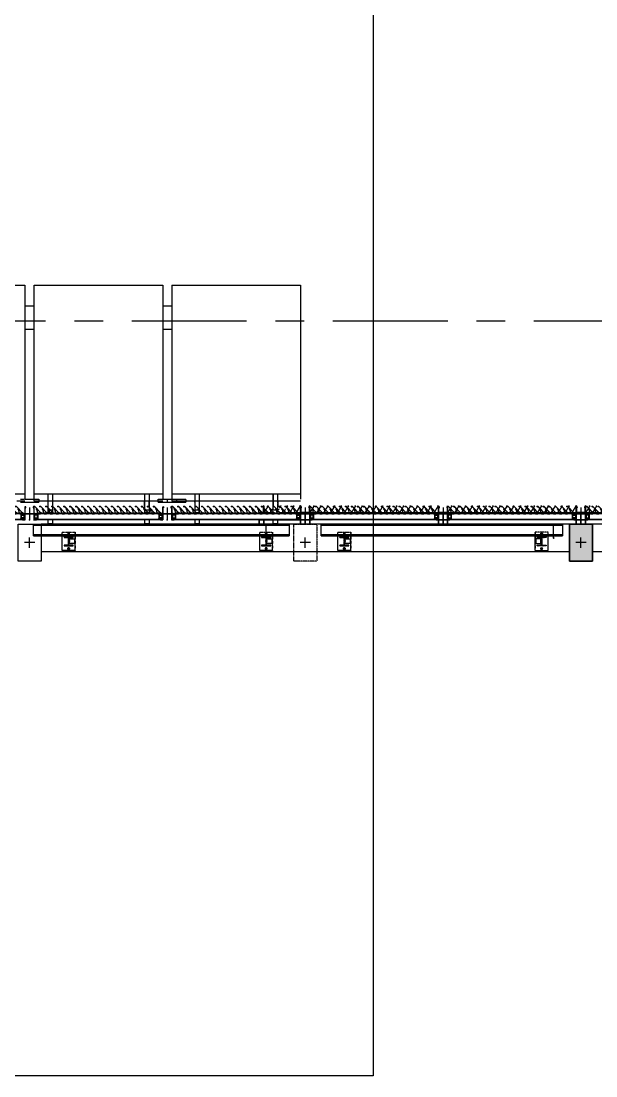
# Model space of a CAD drawing. Header units: millimetres. Extents: x 2519235 to 7246330, y 25937 to 201821.
# Drawn here: x 2649712 to 2655966, y 131780 to 143262 of the extents above; entities that cross this region are included whole.
import ezdxf
from ezdxf.enums import TextEntityAlignment as Align

# ---------------------------------------------------------------- set-up
doc = ezdxf.new("R2010")
doc.units = ezdxf.units.MM
doc.set_wipeout_variables(frame=1)
for name, pattern in [('CENTER', [50.8, 31.75, -6.35, 6.35, -6.35]), ('DXK_LINE_DOT2', [3.9198, 1.9599, -1.9599]), ('HIDDEN2', [4.7625, 3.175, -1.5875]), ('TA_GL_005.00000', [13.75, 5, -1.25, 1.25, -1.25, 5]), ('Xref-PLAN-106.940$0$HIDDEN2', [4.7625, 3.175, -1.5875])]:
    doc.linetypes.add(name, pattern=pattern)
for name, color, linetype in [('000 - 0_HIDE_OBJ_FRAMING_DEF_SUB_1', 7, 'Continuous'), ('000 - 0_SYM_DWG_GRID-BUBBLE_MAIN_COLOR_1', 7, 'Continuous'), ('000 - 0_SYM_DWG_GRIDLINE_MAIN_COLOR_251', 7, 'Continuous'), ('000 - CONCRETE_COL_CUT_COLOR_1', 7, 'Continuous'), ('000 - CONCRETE_COL_CUT_COLOR_5', 7, 'Continuous'), ('000 - CONCRETE_COL_HATCH_', 7, 'Continuous'), ('000 - CONCRETE_COL_WIPEOUT_', 7, 'Continuous'), ('000 - EXISTING_CANOPY_MAIN_COLOR_1', 7, 'Continuous'), ('010 - ASPG_ACCESSORIES_MAIN_COLOR_1', 7, 'Continuous'), ('010 - ASPG_EXTR_DEF_SUB', 7, 'Continuous'), ('010 - ASPG_EXTR_MAIN_COLOR_2', 7, 'Continuous'), ('010 - ASPG_FASTERN_DEF_SUB', 7, 'Continuous'), ('010 - ASPG_FRAMING_CUT_COLOR_4', 7, 'Continuous'), ('010 - ASPG_FRAMING_DEF_SUB', 7, 'Continuous'), ('010 - ASPG_FRAMING_HATCH_', 7, 'Continuous'), ('010 - ASPG_FRAMING_MAIN_COLOR_2', 7, 'Continuous'), ('010 - ASPG_FRAMING_SUB_COLOR_2', 7, 'Continuous'), ('010 - ASPG_FRAMING_WIPEOUT_', 7, 'Continuous'), ('_BOLT-M10', 7, 'Continuous'), ('_C-SC', 7, 'Continuous'), ('_Hatch', 7, 'Continuous'), ('_LOUVER-SB', 7, 'Continuous'), ('A-GENM', 7, 'Continuous'), ('A-GLAZ-CURT', 7, 'Continuous'), ('BOLT & SCREW', 7, 'Continuous'), ('Center Line', 7, 'CENTER'), ('Xref-PLAN-106.940$0$_C400-250', 7, 'Continuous'), ('Xref-PLAN-106.940$0$_Col-BOTTOM', 7, 'Xref-PLAN-106.940$0$HIDDEN2'), ('Xref-PLAN-106.940$0$_PP-Dim', 7, 'Continuous')]:
    doc.layers.add(name, color=color, linetype=linetype)
doc.layers.add('12-GRID', color=7, linetype='CENTER', lineweight=13)
doc.layers.add('SCREW', color=7, linetype='Continuous', lineweight=5)
doc.styles.add('Arial', font='arial.ttf', dxfattribs={"height": 300})
doc.styles.add('TA', font='', dxfattribs={"height": 4.5})
doc.styles.get('TA').set_extended_font_data('Cordia New')
pattern_1 = [(270, (1257419.24324, -520041.6224), (0.65495992507, -1.1344238721), [0.7562825814, -1.5125651628]), (30, (1257419.24324, -520041.6224), (0.65495992936, 1.1344238696), [0.7562825814, -1.5125651628]), (330, (1257419.24324, -520041.6224), (1.30991985442, -2.48e-09), [-1.5125651628, 0.7562825814])]
pattern_2 = [(315, (1257419.4929, -520021.6224), (1.3369313545, 1.3369313545), []), (45, (1257419.4929, -520021.6224), (-1.3369313545, 1.3369313545), [])]
pattern_3 = [(270, (1257419.4425, -520043.9224), (0.65495992507, -1.1344238721), [0.7562825814, -1.5125651628]), (30, (1257419.4425, -520043.9224), (0.65495992936, 1.1344238696), [0.7562825814, -1.5125651628]), (330, (1257419.4425, -520043.9224), (1.30991985442, -2.48e-09), [-1.5125651628, 0.7562825814])]
pattern_4 = [(315, (1257419.1929, -520023.9224), (1.3369313545, 1.3369313545), []), (45, (1257419.1929, -520023.9224), (-1.3369313545, 1.3369313545), [])]

# ---------------------------------------------------------------- blocks, each defined once
blk = doc.blocks.new('_C-SC')
at = {"layer": '_Hatch'}
h = blk.add_hatch(dxfattribs=at)
h.set_pattern_fill('STEEL', scale=1.5)
h.set_pattern_definition([(45, (-1941.0177, -2436.031), (-3.367596, 3.367596), []), (45, (-1941.0177, -2433.6497), (-3.367596, 3.367596), [])])
h.paths.add_polyline_path([(3, 67), (3, 3, 0.414214), (13, -7), (50, -7), (50, -15), (-50, -15), (-50, -7), (-13, -7, 0.414214), (-3, 3), (-3, 67, 0.414214), (-13, 77), (-50, 77), (-50, 85), (50, 85), (50, 77), (13, 77, 0.414214)])
at = {"color": 7, "linetype": 'Continuous'}
for p, q in [((70, 135), (-70, 135)), ((-70, 135), (-70, -25)), ((70, 135), (70, -25))]:
    blk.add_line(p, q, dxfattribs=at)
at = {"color": 7, "linetype": 'DXK_LINE_DOT2'}
for p, q in [((-70, 135), (-70, -25)), ((70, 135), (-70, 135)), ((70, -25), (70, 135))]:
    blk.add_line(p, q, dxfattribs=at)
at = {"color": 7, "linetype": 'HIDDEN2'}
for p, q in [((-70, -25), (-70, -65)), ((-70, -30), (-70, -65)), ((-70, -65), (70, -65)), ((-70, -65), (70, -65)), ((70, -65), (70, -25)), ((70, -30), (70, -65))]:
    blk.add_line(p, q, dxfattribs=at)
at = {"color": 7}
blk.add_lwpolyline([(-50, 85), (50, 85), (50, 77), (13, 77, 0.414214), (3, 67), (3, 3, 0.414214), (13, -7), (50, -7), (50, -15), (-50, -15), (-50, -7), (-13, -7, 0.414214), (-3, 3), (-3, 67, 0.414214), (-13, 77), (-50, 77)], format="xyb", close=True, dxfattribs=at)
for points in [[(63, 60), (3, 60), (3, 10), (63, 10)], [(63, 60), (8, 60), (8, 10), (63, 10)]]:
    blk.add_lwpolyline(points, close=True, dxfattribs=at)
at = {"layer": '_BOLT-M10', "color": 7}
for p, q in [((-12, 115), (12, 115)), ((0, 128), (0, 102)), ((16, 35), (-10, 35)), ((3, 42), (-3, 42)), ((3, 28), (-3, 28)), ((8, 42), (3, 42)), ((8, 28), (3, 28))]:
    blk.add_line(p, q, dxfattribs=at)
blk.add_lwpolyline([(-8, 110), (0, 106), (8, 110), (8, 120), (0, 124), (-8, 120)], close=True, dxfattribs=at)
for radius in [10, 6.93]:
    blk.add_circle((0, 115), radius, dxfattribs=at)
at = {"layer": 'Defpoints', "color": 7}
for p, q in [((6, -6), (-6, 6)), ((-6, -6), (6, 6))]:
    blk.add_line(p, q, dxfattribs=at)
at = {"layer": 'Defpoints', "color": 7, "linetype": 'HIDDEN2'}
for p, q in [((-12, -45), (12, -45)), ((0, -58), (0, -32))]:
    blk.add_line(p, q, dxfattribs=at)
blk.add_lwpolyline([(-8, -40), (0, -36), (8, -40), (8, -50), (0, -54), (-8, -50)], close=True, dxfattribs=at)
for radius in [10, 6.93]:
    blk.add_circle((0, -45), radius, dxfattribs=at)
blk = doc.blocks.new('*U364')
at = {"color": 7}
for p, q in [((2531, -25), (-97, -25)), ((-97, -145), (-97, -25)), ((-97, -30), (2531, -30)), ((-97, -35), (2531, -35)), ((2531, -25), (2531, -145)), ((-97, -135), (2531, -135)), ((-97, -140), (2531, -140)), ((-97, -145), (2531, -145))]:
    blk.add_line(p, q, dxfattribs=at)
at = {"layer": 'Defpoints', "color": 7}
for p, q in [((6, -6), (-6, 6)), ((-6, -6), (6, 6)), ((0, 0), (0, -145))]:
    blk.add_line(p, q, dxfattribs=at)
blk = doc.blocks.new('DPA_CP_Entrance Louver Grill Vertical - Louver Grill Vertical Z-27946342-ENTRANCE 1 - LOWER ROOF LEVEL PLAN')
at = {"layer": '000 - 0_HIDE_OBJ_FRAMING_DEF_SUB_1', "color": 7, "lineweight": 35}
for p, q in [((-702, 127), (-750, 127)), ((-750, 127), (-750, 125)), ((-750, 125), (-700, 125)), ((-700, 200), (-702, 200)), ((-702, 200), (-702, 127)), ((-700, 125), (-700, 200)), ((702, 200), (700, 200)), ((700, 200), (700, 125)), ((700, 125), (750, 125)), ((702, 127), (702, 200)), ((750, 127), (702, 127)), ((750, 125), (750, 127)), ((-700, 50), (-750, 50)), ((-750, 50), (-750, 0)), ((-700, 0), (-700, 50)), ((750, 50), (700, 50)), ((700, 50), (700, 0)), ((700, 0), (750, 0)), ((750, 0), (750, 50))]:
    blk.add_line(p, q, dxfattribs=at)
at = {"layer": '000 - 0_HIDE_OBJ_FRAMING_DEF_SUB_1', "color": 7}
for p, q in [((-750, 50), (-750, 125)), ((750, 125), (-750, 125)), ((750, 125), (750, 50)), ((750, 50), (-750, 50))]:
    blk.add_line(p, q, dxfattribs=at)
blk = doc.blocks.new('DPA_CP_Entrance Louver Grill Vertical - Louver Grill Vertical Z-V2-ENTRANCE 1 - LOWER ROOF LEVEL PLAN')
at = {"layer": '000 - 0_HIDE_OBJ_FRAMING_DEF_SUB_1', "color": 7, "lineweight": 35}
for p, q in [((-702, 127), (-750, 127)), ((-750, 127), (-750, 125)), ((-750, 125), (-700, 125)), ((-700, 200), (-702, 200)), ((-702, 200), (-702, 127)), ((-700, 125), (-700, 200)), ((702, 200), (700, 200)), ((700, 200), (700, 125)), ((700, 125), (750, 125)), ((702, 127), (702, 200)), ((750, 127), (702, 127)), ((750, 125), (750, 127)), ((-700, 50), (-750, 50)), ((-750, 50), (-750, 0)), ((-750, 0), (-700, 0)), ((-700, 0), (-700, 50)), ((750, 50), (700, 50)), ((700, 50), (700, 0)), ((750, 0), (750, 50))]:
    blk.add_line(p, q, dxfattribs=at)
at = {"layer": '000 - 0_HIDE_OBJ_FRAMING_DEF_SUB_1', "color": 7}
for p, q in [((-750, 50), (-750, 125)), ((750, 125), (-750, 125)), ((750, 125), (750, 50)), ((750, 50), (-750, 50))]:
    blk.add_line(p, q, dxfattribs=at)
blk = doc.blocks.new('GM_Louver Grill Vertical Z1 - Z Profile-27946408-ENTRANCE 1 - LOWER ROOF LEVEL PLAN')
at = {"layer": '000 - 0_HIDE_OBJ_FRAMING_DEF_SUB_1', "color": 7, "lineweight": 9}
for p, q in [((46, 73), (0, 0)), ((0, 0), (30, 0)), ((4, 2), (50, 75)), ((30, 2), (4, 2)), ((30, 0), (30, 2)), ((50, 75), (40, 75)), ((40, 75), (40, 73)), ((40, 73), (46, 73))]:
    blk.add_line(p, q, dxfattribs=at)
blk = doc.blocks.new('DPA_CP_Entrance Louver Grill Vertical - Louver Grill Vertical Z-27954336-ENTRANCE 1 - LOWER ROOF LEVEL PLAN')
at = {"layer": '000 - 0_HIDE_OBJ_FRAMING_DEF_SUB_1', "color": 7}
for p, q in [((-202, 127), (-250, 127)), ((-250, 127), (-250, 125)), ((-250, 125), (-250, 127)), ((-250, 127), (-202, 127)), ((-250, 125), (-200, 125)), ((-200, 125), (-250, 125)), ((-250, 50), (-250, 125)), ((-250, 125), (-250, 50)), ((-99, 125), (-250, 125)), ((-99, 125), (-250, 125)), ((-250, 50), (-250, 125)), ((-250, 125), (-250, 50)), ((-99, 125), (-250, 125)), ((-99, 125), (-250, 125)), ((-200, 200), (-202, 200)), ((-202, 200), (-202, 127)), ((-202, 127), (-202, 200)), ((-202, 200), (-200, 200)), ((-200, 125), (-200, 200)), ((-200, 200), (-200, 125)), ((250, 125), (-36, 125)), ((250, 125), (-36, 125)), ((250, 125), (-36, 125)), ((250, 125), (-36, 125)), ((202, 200), (200, 200)), ((200, 200), (200, 125)), ((200, 125), (200, 200)), ((200, 200), (202, 200)), ((200, 125), (250, 125)), ((250, 125), (200, 125)), ((202, 127), (202, 200)), ((202, 200), (202, 127)), ((250, 127), (202, 127)), ((202, 127), (250, 127)), ((250, 125), (250, 127)), ((250, 127), (250, 125)), ((250, 50), (250, 125)), ((250, 125), (250, 50)), ((250, 50), (250, 125)), ((250, 125), (250, 50)), ((-250, 50), (-250, 0)), ((-200, 50), (-250, 50)), ((-250, 50), (-200, 50)), ((-250, 0), (-250, 50)), ((-250, 50), (-99, 50)), ((-99, 50), (-250, 50)), ((-250, 50), (-49, 50)), ((-49, 50), (-250, 50)), ((-250, 0), (-200, 0)), ((-200, 0), (-250, 0)), ((-200, 0), (-200, 50)), ((-200, 50), (-200, 0)), ((-39, 50), (250, 50)), ((250, 50), (-39, 50)), ((-39, 50), (250, 50)), ((250, 50), (-39, 50)), ((200, 50), (200, 0)), ((250, 50), (200, 50)), ((200, 50), (250, 50)), ((200, 0), (200, 50)), ((200, 0), (250, 0)), ((250, 0), (200, 0)), ((250, 0), (250, 50)), ((250, 50), (250, 0))]:
    blk.add_line(p, q, dxfattribs=at)
blk = doc.blocks.new('DPA_CP_Entrance Louver Grill Vertical - Louver Grill Vertical Z-27954203-ENTRANCE 1 - LOWER ROOF LEVEL PLAN')
at = {"layer": '000 - 0_HIDE_OBJ_FRAMING_DEF_SUB_1', "color": 7}
for p, q in [((-750, 127), (-750, 125)), ((-750, 125), (-750, 127)), ((-750, 125), (-744, 125)), ((-744, 125), (-750, 125)), ((-750, 50), (-750, 125)), ((-750, 125), (-750, 50)), ((-744, 125), (-750, 125)), ((-744, 125), (-750, 125)), ((-750, 50), (-750, 125)), ((-750, 125), (-750, 50)), ((-744, 125), (-750, 125)), ((-744, 125), (-750, 125)), ((-750, 50), (-750, 0)), ((-750, 0), (-750, 50))]:
    blk.add_line(p, q, dxfattribs=at)
blk = doc.blocks.new('GM_Louver Grill Vertical Z1 - Z Profile-27954269-ENTRANCE 1 - LOWER ROOF LEVEL PLAN')
at = {"layer": '000 - 0_HIDE_OBJ_FRAMING_DEF_SUB_1', "color": 7, "lineweight": 9}
for p, q in [((46, 73), (0, 0)), ((0, 0), (46, 73)), ((0, 0), (30, 0)), ((30, 0), (0, 0)), ((4, 2), (50, 75)), ((50, 75), (4, 2)), ((30, 2), (4, 2)), ((4, 2), (30, 2)), ((30, 0), (30, 2)), ((30, 2), (30, 0)), ((50, 75), (40, 75)), ((40, 75), (40, 73)), ((40, 73), (40, 75)), ((40, 75), (50, 75)), ((40, 73), (46, 73)), ((46, 73), (40, 73))]:
    blk.add_line(p, q, dxfattribs=at)
blk = doc.blocks.new('GM_Louver Grill Vertical Z1 - Z Profile-V106-ENTRANCE 1 - LOWER ROOF LEVEL PLAN')
at = {"layer": '000 - 0_HIDE_OBJ_FRAMING_DEF_SUB_1', "color": 7, "lineweight": 9}
for p, q in [((25, 39), (0, 0)), ((0, 0), (25, 39)), ((0, 0), (30, 0)), ((30, 0), (0, 0)), ((4, 2), (27, 39)), ((27, 39), (4, 2)), ((30, 2), (4, 2)), ((4, 2), (30, 2)), ((30, 0), (30, 2)), ((30, 2), (30, 0)), ((46, 73), (32, 51)), ((32, 51), (46, 73)), ((35, 51), (50, 75)), ((50, 75), (35, 51)), ((50, 75), (40, 75)), ((40, 75), (40, 73)), ((40, 73), (40, 75)), ((40, 75), (50, 75)), ((40, 73), (46, 73)), ((46, 73), (40, 73))]:
    blk.add_line(p, q, dxfattribs=at)
blk = doc.blocks.new('GM_Louver Grill Vertical Z1 - Z Profile-V107-ENTRANCE 1 - LOWER ROOF LEVEL PLAN')
at = {"layer": '000 - 0_HIDE_OBJ_FRAMING_DEF_SUB_1', "color": 7, "lineweight": 9}
for p, q in [((24, 33), (27, 39)), ((25, 39), (24, 37)), ((24, 37), (25, 39)), ((27, 39), (24, 33)), ((30, 2), (24, 2)), ((24, 2), (30, 2)), ((24, 0), (30, 0)), ((30, 0), (24, 0)), ((30, 0), (30, 2)), ((30, 2), (30, 0)), ((46, 73), (32, 51)), ((32, 51), (46, 73)), ((35, 51), (50, 75)), ((50, 75), (35, 51)), ((50, 75), (40, 75)), ((40, 75), (40, 73)), ((40, 73), (40, 75)), ((40, 75), (50, 75)), ((40, 73), (46, 73)), ((46, 73), (40, 73))]:
    blk.add_line(p, q, dxfattribs=at)
blk = doc.blocks.new('GM_Louver Grill Vertical Z1 - Z Profile-V108-ENTRANCE 1 - LOWER ROOF LEVEL PLAN')
at = {"layer": '000 - 0_HIDE_OBJ_FRAMING_DEF_SUB_1', "color": 7, "lineweight": 9}
for p, q in [((31, 49), (0, 0)), ((0, 0), (31, 49)), ((0, 0), (30, 0)), ((30, 0), (0, 0)), ((4, 2), (31, 45)), ((31, 45), (4, 2)), ((30, 2), (4, 2)), ((4, 2), (30, 2)), ((30, 0), (30, 2)), ((30, 2), (30, 0))]:
    blk.add_line(p, q, dxfattribs=at)
blk = doc.blocks.new('A$C7e7c92b9')
at = {"layer": 'A-GENM', "color": 7, "lineweight": 9, "rotation": 180}
for p in [(124395, 9933), (124470, 9933), (124620, 9933), (124695, 9933), (124770, 9933), (124845, 9933), (124920, 9933), (124995, 9933), (125070, 9933), (125145, 9933), (125220, 9933), (125295, 9933), (125370, 9933), (125445, 9933), (125520, 9933), (125595, 9933), (125670, 9933), (125745, 9933), (125820, 9933), (125895, 9933), (125970, 9933), (126120, 9933), (126195, 9933), (126270, 9933), (126345, 9933), (126420, 9933), (126495, 9933), (126570, 9933), (126645, 9933), (126720, 9933), (126795, 9933), (126870, 9933), (126945, 9933), (127020, 9933), (127095, 9933), (127170, 9933), (127245, 9933), (127320, 9933), (127395, 9933), (127470, 9933)]:
    blk.add_blockref('GM_Louver Grill Vertical Z1 - Z Profile-27946408-ENTRANCE 1 - LOWER ROOF LEVEL PLAN', p, dxfattribs=at)
at = {"layer": 'A-GENM', "color": 7, "rotation": 180}
for name, p in [('GM_Louver Grill Vertical Z1 - Z Profile-27954269-ENTRANCE 1 - LOWER ROOF LEVEL PLAN', (127620, 9933)), ('GM_Louver Grill Vertical Z1 - Z Profile-27954269-ENTRANCE 1 - LOWER ROOF LEVEL PLAN', (127690, 9933)), ('GM_Louver Grill Vertical Z1 - Z Profile-V106-ENTRANCE 1 - LOWER ROOF LEVEL PLAN', (127760, 9933)), ('GM_Louver Grill Vertical Z1 - Z Profile-V107-ENTRANCE 1 - LOWER ROOF LEVEL PLAN', (127830, 9933)), ('GM_Louver Grill Vertical Z1 - Z Profile-V108-ENTRANCE 1 - LOWER ROOF LEVEL PLAN', (127900, 9933)), ('GM_Louver Grill Vertical Z1 - Z Profile-27954269-ENTRANCE 1 - LOWER ROOF LEVEL PLAN', (127970, 9933))]:
    blk.add_blockref(name, p, dxfattribs=at)
at = {"layer": 'A-GLAZ-CURT', "color": 7, "rotation": 180}
for name, p in [('DPA_CP_Entrance Louver Grill Vertical - Louver Grill Vertical Z-27946342-ENTRANCE 1 - LOWER ROOF LEVEL PLAN', (123770, 10058)), ('DPA_CP_Entrance Louver Grill Vertical - Louver Grill Vertical Z-V2-ENTRANCE 1 - LOWER ROOF LEVEL PLAN', (125270, 10058)), ('DPA_CP_Entrance Louver Grill Vertical - Louver Grill Vertical Z-27946342-ENTRANCE 1 - LOWER ROOF LEVEL PLAN', (126770, 10058)), ('DPA_CP_Entrance Louver Grill Vertical - Louver Grill Vertical Z-27954203-ENTRANCE 1 - LOWER ROOF LEVEL PLAN', (126770, 10058)), ('DPA_CP_Entrance Louver Grill Vertical - Louver Grill Vertical Z-27954336-ENTRANCE 1 - LOWER ROOF LEVEL PLAN', (127770, 10058))]:
    blk.add_blockref(name, p, dxfattribs=at)
blk = doc.blocks.new('Xref-PLAN-106.940$0$_C400-250')
at = {"color": 7}
blk.add_lwpolyline([(125, 0), (125, -400), (-125, -400), (-125, 0)], close=True, dxfattribs=at)
at = {"layer": 'Defpoints', "color": 7}
for p, q in [((-56, -200), (56, -200)), ((0, -144), (0, -256))]:
    blk.add_line(p, q, dxfattribs=at)
blk = doc.blocks.new('Xref-PLAN-106.940')
at = {"layer": 'Xref-PLAN-106.940$0$_PP-Dim', "color": 7}
for p, q in [((118919, 10358), (124394, 10358)), ((124644, 10358), (130394, 10358)), ((118619, 10058), (124394, 10058)), ((124644, 10058), (130394, 10058))]:
    blk.add_line(p, q, dxfattribs=at)
at = {"layer": 'Xref-PLAN-106.940$0$_C400-250', "color": 7}
for p in [(124519, 10458), (130519, 10458)]:
    blk.add_blockref('Xref-PLAN-106.940$0$_C400-250', p, dxfattribs=at)
at = {"layer": 'Xref-PLAN-106.940$0$_Col-BOTTOM', "color": 7}
blk.add_blockref('Xref-PLAN-106.940$0$_C400-250', (127519, 10458), dxfattribs=at)
blk = doc.blocks.new('*U413')
at = {"color": 7}
for p, q in [((2531, -25), (-250, -25)), ((-250, -145), (-250, -25)), ((-250, -30), (2531, -30)), ((-250, -35), (2531, -35)), ((2531, -25), (2531, -145)), ((-250, -135), (2531, -135)), ((-250, -140), (2531, -140)), ((-250, -145), (2531, -145))]:
    blk.add_line(p, q, dxfattribs=at)
at = {"layer": 'Defpoints', "color": 7}
for p, q in [((6, -6), (-6, 6)), ((-6, -6), (6, 6)), ((0, 0), (0, -145))]:
    blk.add_line(p, q, dxfattribs=at)
blk = doc.blocks.new('A$C53fc0519')
at = {"layer": '000 - EXISTING_CANOPY_MAIN_COLOR_1', "color": 7}
for p, q in [((10500, -13148), (10550, -13148)), ((10500, -13148), (10500, -13275)), ((10500, -13153), (10550, -13153)), ((10550, -13148), (10550, -13252)), ((11350, -13148), (11400, -13148)), ((11350, -13148), (11350, -13475)), ((11350, -13153), (11400, -13153)), ((11400, -13475), (11400, -13148)), ((11900, -13148), (11950, -13148)), ((11900, -13475), (11900, -13148)), ((11900, -13153), (11950, -13153)), ((11950, -13475), (11950, -13148)), ((13000, -13148), (12950, -13148)), ((12950, -13475), (12950, -13148)), ((12950, -13153), (13000, -13153)), ((13000, -13475), (13000, -13148)), ((10500, -13283), (10500, -13367)), ((10500, -13303), (10550, -13303)), ((10550, -13303), (10550, -13475)), ((11350, -13273), (11400, -13273)), ((11350, -13303), (11400, -13303)), ((11900, -13273), (11950, -13273)), ((11900, -13303), (11950, -13303)), ((12950, -13273), (13000, -13273)), ((12950, -13303), (13000, -13303)), ((10250, -15750), (10250, -13422)), ((10251, -13400), (10265, -13400)), ((10267, -13400), (10340, -13400)), ((10342, -13400), (10415, -13400)), ((10400, -13400), (10415, -13400)), ((10417, -13400), (10490, -13400)), ((10417, -13400), (10490, -13400)), ((10492, -13400), (10500, -13400)), ((10492, -13400), (10565, -13400)), ((10500, -13384), (10500, -13349)), ((10500, -13375), (10500, -13475)), ((10500, -13400), (10500, -13388)), ((10550, -13347), (10550, -13400)), ((10550, -13400), (10550, -13347)), ((10550, -13475), (10550, -13403)), ((10567, -13400), (10640, -13400)), ((10642, -13400), (10715, -13400)), ((10717, -13400), (10790, -13400)), ((10792, -13400), (10865, -13400)), ((10867, -13400), (10940, -13400)), ((10942, -13400), (11015, -13400)), ((11017, -13400), (11090, -13400)), ((11092, -13400), (11165, -13400)), ((11167, -13400), (11240, -13400)), ((11242, -13400), (11315, -13400)), ((11317, -13400), (11390, -13400)), ((11350, -13348), (11350, -13400)), ((11392, -13400), (11465, -13400)), ((11400, -13384), (11400, -13349)), ((11400, -13388), (11400, -13400)), ((11467, -13400), (11540, -13400)), ((11546, -13390), (11500, -13390)), ((11500, -13417), (11500, -13390)), ((11500, -13417), (11529, -13417)), ((11531, -13417), (11604, -13417)), ((11542, -13400), (11615, -13400)), ((11621, -13390), (11549, -13390)), ((11600, -13420), (11600, -13390)), ((11602, -13420), (11600, -13420)), ((11651, -13420), (11605, -13420)), ((11606, -13417), (11651, -13417)), ((11617, -13400), (11650, -13400)), ((11651, -13390), (11624, -13390)), ((11650, -15750), (11650, -13400)), ((11749, -13390), (11653, -13390)), ((11653, -13417), (11700, -13417)), ((11749, -13420), (11653, -13420)), ((11700, -13390), (11700, -13417)), ((11750, -15750), (11750, -13422)), ((11771, -13390), (11751, -13390)), ((11751, -13400), (11765, -13400)), ((11752, -13420), (11751, -13420)), ((11800, -13420), (11755, -13420)), ((11767, -13400), (11840, -13400)), ((11800, -13390), (11774, -13390)), ((11800, -13390), (11800, -13420)), ((11842, -13400), (11915, -13400)), ((11900, -13347), (11900, -13400)), ((11917, -13400), (11990, -13400)), ((11950, -13348), (11950, -13400)), ((11992, -13400), (12065, -13400)), ((12067, -13400), (12140, -13400)), ((12142, -13400), (12215, -13400)), ((12217, -13400), (12290, -13400)), ((12292, -13400), (12365, -13400)), ((12367, -13400), (12440, -13400)), ((12442, -13400), (12515, -13400)), ((12517, -13400), (12590, -13400)), ((12592, -13400), (12665, -13400)), ((12667, -13400), (12740, -13400)), ((12742, -13400), (12815, -13400)), ((12817, -13400), (12890, -13400)), ((12892, -13400), (12965, -13400)), ((12950, -13400), (12950, -13347)), ((12967, -13400), (13040, -13400)), ((13000, -13400), (13000, -13348)), ((13042, -13400), (13115, -13400)), ((13121, -13390), (13100, -13390)), ((13100, -13420), (13100, -13390)), ((13102, -13420), (13100, -13420)), ((13151, -13420), (13105, -13420)), ((13117, -13400), (13150, -13400)), ((13151, -13390), (13124, -13390)), ((13150, -13400), (13150, -15750)), ((13249, -13390), (13153, -13390)), ((13249, -13420), (13153, -13420)), ((13250, -15750), (13250, -13422)), ((13271, -13390), (13251, -13390)), ((13251, -13400), (13265, -13400)), ((13252, -13420), (13251, -13420)), ((13300, -13420), (13255, -13420)), ((13267, -13400), (13340, -13400)), ((13300, -13390), (13274, -13390)), ((10250, -13475), (11650, -13475)), ((11750, -13475), (13150, -13475)), ((13250, -13475), (14650, -13475)), ((11750, -15270), (11650, -15270)), ((11750, -15270), (11650, -15270)), ((11700, -15270), (11650, -15270)), ((13250, -15270), (13150, -15270)), ((13250, -15270), (13150, -15270)), ((11750, -15525), (11650, -15525)), ((13250, -15525), (13150, -15525)), ((11650, -15750), (10250, -15750)), ((13150, -15750), (11750, -15750)), ((14650, -15750), (13250, -15750))]:
    blk.add_line(p, q, dxfattribs=at)
blk = doc.blocks.new('*U1095')
at = {"layer": '000 - 0_SYM_DWG_GRIDLINE_MAIN_COLOR_251', "color": 7, "linetype": 'ByBlock', "ltscale": 5}
blk.add_line((2, 0), (-866, 0), dxfattribs=at)
at = {"color": 7, "style": 'TA', "flags": 1}
blk.add_attdef('LOCATION', (6, -6), '', height=4.5, rotation=270, dxfattribs=at)
at = {"layer": '000 - 0_SYM_DWG_GRID-BUBBLE_MAIN_COLOR_1', "color": 7, "style": 'Arial'}
blk.add_attdef('GRID-HEAD', text='', height=4, rotation=180, dxfattribs=at).set_placement((22, 0), align=Align.MIDDLE_CENTER)
blk = doc.blocks.new('W-1-PP17-ENT1_REV02_20260415-161303_PP17_ENT1_MAIN_DIMS_PL')
at = {"layer": '000 - 0_SYM_DWG_GRIDLINE_MAIN_COLOR_251', "color": 7, "linetype": 'TA_GL_005.00000', "xscale": 50, "yscale": 50, "zscale": 50, "rotation": 180}
blk.add_blockref('*U1095', (-18300, -15410), dxfattribs=at)
blk = doc.blocks.new('*U2093')
at = {"layer": '000 - CONCRETE_COL_HATCH_'}
h = blk.add_hatch(dxfattribs=at)
h.set_pattern_fill('AR-CONC', scale=0.04)
h.set_pattern_definition([(50, (500, -831306.8257), (7.28738676, -0.63756342), [0.762, -8.382]), (355, (500, -831306.826), (-1.40973686, 7.64227381), [0.6096, -6.70562337]), (100.4514447, (500.607, -831306.879), (5.877649884, 7.004710076), [0.64760035, -7.123609784]), (46.1842, (500, -831304.794), (10.84316164, -1.68169312), [1.143, -12.573]), (96.6355576, (500.904, -831304.934), (9.49616536, 9.89704498), [0.97140093, -10.68542433]), (351.1841512, (500, -831304.794), (9.49616536, 9.89704498), [0.91439868, -10.05838928]), (21, (501.016, -831305.3017), (6.06457565, -4.090607927), [0.762, -8.382]), (326, (501.016, -831305.302), (2.472081134, 7.367518645), [0.6096, -6.7056]), (71.451445, (501.5214, -831305.6426), (8.53665677, 3.276910755), [0.64760035, -7.123597504]), (37.5, (500, -831306.8257), (0.12354413, 3.382201555), [0, -6.62432, 0, -6.8072, 0, -6.731]), (7.5, (500, -831306.8257), (2.6727865, 4.007222993), [0, -3.88112, 0, -6.47192, 0, -2.5654]), (327.5, (497.7343, -831306.8257), (5.423623807, -0.22914976), [0, -2.54, 0, -7.9248, 0, -10.5156]), (317.5, (496.7183, -831306.8257), (5.925167255, 1.01705964), [0, -3.302, 0, -5.26288, 0, -7.4676])])
h.paths.add_polyline_path([(0, 0), (250, 0), (250, 400), (0, 400)])
at = {"layer": '000 - CONCRETE_COL_CUT_COLOR_1', "color": 7, "lineweight": -2}
blk.add_lwpolyline([(0, 0), (250, 0), (250, 400), (0, 400), (0, 400), (0, 400), (0, 400), (0, 400), (0, 400), (0, 400), (0, 400), (0, 400), (0, 400), (0, 400), (0, 400), (0, 400), (0, 400), (0, 400), (0, 400), (0, 400), (0, 400), (0, 400), (0, 400), (0, 400), (0, 400), (0, 400), (0, 400), (0, 400), (0, 400), (0, 400), (0, 400), (0, 400), (0, 400), (0, 400), (0, 400), (0, 400), (0, 400), (0, 400), (0, 400), (0, 400), (0, 400), (0, 400), (0, 400), (0, 400), (0, 400), (0, 400), (0, 400), (0, 400)], close=True, dxfattribs=at)
blk = doc.blocks.new('A$C6d15e31b')
at = {"color": 7}
for name, p in [('W-1-PP17-ENT1_REV02_20260415-161303_PP17_ENT1_MAIN_DIMS_PL', (0, 0)), ('Xref-PLAN-106.940', (-135619, -23258))]:
    blk.add_blockref(name, p, dxfattribs=at)
at = {"layer": '000 - 0_HIDE_OBJ_FRAMING_DEF_SUB_1', "color": 7}
blk.add_blockref('A$C7e7c92b9', (-135619, -23258), dxfattribs=at)
at = {"layer": '000 - EXISTING_CANOPY_MAIN_COLOR_1', "color": 7}
blk.add_blockref('A$C53fc0519', (-18300, -52), dxfattribs=at)
at = {"layer": '_C-SC', "color": 7}
blk.add_blockref('_C-SC', (-10672, -13050), dxfattribs=at)
at = {"layer": '_C-SC', "color": 7, "xscale": -1}
for p in [(-8525, -13050), (-7675, -13050), (-5525, -13050)]:
    blk.add_blockref('_C-SC', p, dxfattribs=at)
at = {"layer": '_LOUVER-SB', "color": 7}
for name, p in [('*U364', (-10803, -13050)), ('*U413', (-7675, -13050))]:
    blk.add_blockref(name, p, dxfattribs=at)
at = {"layer": '000 - CONCRETE_COL_CUT_COLOR_5', "color": 7}
blk.add_blockref('*U2093', (-11225, -13200), dxfattribs=at)
blk = doc.blocks.new('*U2951')
at = {"layer": '12-GRID', "color": 7, "linetype": 'CENTER'}
for p, q in [((0, -6), (0, 2)), ((-4, -2), (4, -2))]:
    blk.add_line(p, q, dxfattribs=at)
at = {"layer": 'BOLT & SCREW', "color": 7}
for p, q in [((-1, -2), (-2, -2)), ((-1, -2), (-2, -2)), ((0, -2), (-1, -2)), ((0, -2), (-1, -2)), ((0, -1), (0, 0)), ((0, -1), (0, 0)), ((0, -2), (0, -1)), ((0, -2), (0, -1)), ((0, -2), (1, -2)), ((0, -3), (0, -2)), ((0, -2), (0, -3)), ((0, -2), (1, -2)), ((0, -3), (0, -4)), ((0, -3), (0, -4)), ((1, -2), (2, -2)), ((1, -2), (2, -2))]:
    blk.add_line(p, q, dxfattribs=at)
for points in [[(-2, -2), (-1, -2, 0.414214), (0, -1), (0, 0), (0, 0), (0, -1, 0.414214), (1, -2), (2, -2), (2, -2), (1, -2, 0.414214), (0, -3), (0, -4), (0, -4), (0, -3, 0.414214), (-1, -2), (-2, -2)], [(0, -2, -0.414214), (0, -2), (1, -2), (1, -2), (0, -2, -0.414214), (0, -2), (0, -1), (0, -1), (0, -2, -0.414214), (0, -2), (-1, -2), (-1, -2), (0, -2, -0.414214), (0, -2), (0, -3), (0, -3)]]:
    blk.add_lwpolyline(points, format="xyb", close=True, dxfattribs=at)
blk.add_circle((0, -2), 3.5, dxfattribs=at)
blk = doc.blocks.new('000_ASPG_TYP_FILES_20260218-010703_FRAME_EXTR_')
at = {"layer": '010 - ASPG_FRAMING_HATCH_'}
h = blk.add_hatch(dxfattribs=at)
h.set_pattern_fill('ANSI32', scale=0.1, angle=180)
edge = h.paths.add_edge_path()
edge.add_line((2, 16), (2, 2))
edge.add_line((2, 2), (40, 2))
edge.add_arc((40, 2), 0.3, 0, 90, ccw=False)
edge.add_line((40, 2), (40, 0))
edge.add_arc((40, 0), 0.3, -90, 0, ccw=False)
edge.add_line((40, 0), (0, 0))
edge.add_arc((0, 0), 0.3, 180, 270, ccw=False)
edge.add_line((0, 0), (0, 18))
edge.add_arc((0, 18), 0.3, 90, 180, ccw=False)
edge.add_line((0, 18), (23, 18))
edge.add_arc((23, 19), 0.5, 270, 380.2095)
edge.add_arc((26, 20), 3.35, 182.0638, 200.2095, ccw=False)
edge.add_arc((24, 20), 0.76, 2.0638, 182.0638, ccw=False)
edge.add_arc((26, 20), 1.83, 182.0638, 447.9362)
edge.add_arc((26, 22), 0.76, 87.9362, 267.9362, ccw=False)
edge.add_arc((26, 20), 3.35, 69.7905, 87.9362, ccw=False)
edge.add_arc((27, 23), 0.5, 249.7905, 360)
edge.add_line((28, 23), (28, 27))
edge.add_line((28, 27), (28, 27))
edge.add_line((28, 27), (28, 28))
edge.add_line((28, 28), (28, 39))
edge.add_line((28, 39), (28, 39))
edge.add_line((28, 39), (28, 40))
edge.add_line((28, 40), (28, 43))
edge.add_arc((27, 43), 0.5, 0, 110.2095)
edge.add_arc((26, 46), 3.35, 272.0638, 290.2095, ccw=False)
edge.add_arc((26, 44), 0.76, 92.0638, 272.0638, ccw=False)
edge.add_arc((26, 46), 1.83, 272.0638, 537.9362)
edge.add_arc((24, 47), 0.76, 177.9362, 357.9362, ccw=False)
edge.add_arc((26, 46), 3.35, 159.7905, 177.9362, ccw=False)
edge.add_arc((23, 48), 0.5, 339.7905, 450)
edge.add_line((23, 48), (0, 48))
edge.add_arc((0, 49), 0.3, 180, 270, ccw=False)
edge.add_line((0, 49), (0, 60))
edge.add_arc((0, 60), 0.3, 90, 180, ccw=False)
edge.add_line((0, 60), (5, 60))
edge.add_line((5, 60), (5, 65))
edge.add_arc((5, 65), 0.3, 90, 180, ccw=False)
edge.add_line((5, 65), (30, 65))
edge.add_line((30, 65), (30, 64))
edge.add_arc((30, 64), 0.3, -90, 0, ccw=False)
edge.add_line((30, 63), (7, 63))
edge.add_arc((7, 63), 0.3, 90, 180)
edge.add_line((7, 63), (7, 58))
edge.add_line((7, 58), (2, 58))
edge.add_arc((2, 58), 0.3, 90, 180)
edge.add_line((2, 58), (2, 51))
edge.add_arc((2, 51), 0.3, 180, 270)
edge.add_line((2, 50), (30, 50))
edge.add_arc((30, 50), 0.3, 0, 90, ccw=False)
edge.add_line((30, 50), (30, 27))
edge.add_line((30, 27), (30, 16))
edge.add_arc((30, 16), 0.3, -90, 0, ccw=False)
edge.add_line((30, 16), (2, 16))
at = {"layer": '010 - ASPG_FRAMING_CUT_COLOR_4', "color": 7}
blk.add_lwpolyline([(2, 16), (2, 2), (40, 2, -0.414214), (40, 2), (40, 0, -0.414214), (40, 0), (0, 0, -0.414214), (0, 0), (0, 18, -0.414214), (0, 18), (23, 18, 0.52173), (23, 19, -0.079342), (23, 20, -1), (24, 20, 2.296346), (26, 22, -1), (26, 23, -0.079342), (27, 23, 0.52173), (28, 23), (28, 27), (28, 27), (28, 28), (28, 39), (28, 39), (28, 40), (28, 43, 0.52173), (27, 43, -0.079342), (26, 43, -1), (26, 45, 2.296346), (24, 47, -1), (23, 47, -0.079342), (23, 48, 0.52173), (23, 48), (0, 48, -0.414214), (0, 49), (0, 60, -0.414214), (0, 60), (5, 60), (5, 65, -0.414214), (5, 65), (30, 65), (30, 64, -0.414214), (30, 63), (7, 63, 0.414214), (7, 63), (7, 58), (2, 58, 0.414214), (2, 58), (2, 51, 0.414214), (2, 50), (30, 50, -0.414214), (30, 50), (30, 27), (30, 16, -0.414214), (30, 16)], format="xyb", close=True, dxfattribs=at)
at = {"color": 7}
for p in [(26, 48), (26, 22)]:
    blk.add_blockref('*U2951', p, dxfattribs=at)
blk = doc.blocks.new('*U2948')
at = {"layer": '010 - ASPG_FRAMING_HATCH_', "transparency": 33554585}
h = blk.add_hatch(dxfattribs=at)
h.set_pattern_fill('ANSI32', scale=0.25)
edge = h.paths.add_edge_path()
edge.add_line((2, -50), (2, -75))
edge.add_line((2, -75), (0, -75))
edge.add_line((0, -75), (0, -49))
edge.add_arc((1, -49), 1, 90, 180, ccw=False)
edge.add_line((1, -48), (63, -48))
edge.add_arc((63, -47), 1, 270, 360)
edge.add_line((64, -47), (64, 47))
edge.add_arc((63, 47), 1, 0, 90)
edge.add_line((63, 48), (1, 48))
edge.add_arc((1, 49), 1, 180, 270, ccw=False)
edge.add_line((0, 49), (0, 75))
edge.add_line((0, 75), (2, 75))
edge.add_line((2, 75), (2, 50))
edge.add_line((2, 50), (141, 50))
edge.add_line((141, 50), (141, 41))
edge.add_arc((140, 41), 1, 270, 360, ccw=False)
edge.add_line((140, 40), (132, 40))
edge.add_arc((132, 41), 1, 180, 270, ccw=False)
edge.add_line((131, 41), (131, 47))
edge.add_arc((130, 47), 1, 0, 90)
edge.add_line((130, 48), (67, 48))
edge.add_arc((67, 47), 1, 90, 180)
edge.add_line((66, 47), (66, -47))
edge.add_arc((67, -47), 1, 180, 270)
edge.add_line((67, -48), (130, -48))
edge.add_arc((130, -47), 1, 270, 360)
edge.add_line((131, -47), (131, -41))
edge.add_arc((132, -41), 1, 90, 180, ccw=False)
edge.add_line((132, -40), (140, -40))
edge.add_arc((140, -41), 1, 0, 90, ccw=False)
edge.add_line((141, -41), (141, -50))
edge.add_line((141, -50), (2, -50))
h.paths.add_polyline_path([(139, 48), (139, 42), (133, 42), (133, 48)], flags=16)
h.paths.add_polyline_path([(139, -48), (139, -42), (133, -42), (133, -48)], flags=16)
at = {"layer": '010 - ASPG_FRAMING_HATCH_'}
h = blk.add_hatch(dxfattribs=at)
h.set_pattern_fill('ANSI37', scale=0.595498, angle=-90)
h.set_pattern_definition(pattern_4)
edge = h.paths.add_edge_path()
edge.add_ellipse((12, 55), major_axis=(0, -5), ratio=0.644482, start_angle=180, end_angle=360, ccw=False)
edge.add_line((12, 60), (2, 60))
edge.add_arc((-8, 55), 11.1, -26.7963, 26.7963, ccw=False)
edge.add_line((2, 50), (12, 50))
h = blk.add_hatch(dxfattribs=at)
h.set_pattern_fill('HONEY', scale=0.238199, angle=-90)
h.set_pattern_definition(pattern_3)
edge = h.paths.add_edge_path()
edge.add_ellipse((12, 55), major_axis=(0, -5), ratio=0.644482, start_angle=0, end_angle=360, ccw=False)
h = blk.add_hatch(dxfattribs=at)
h.set_pattern_fill('HONEY', scale=0.238199, angle=-90)
h.set_pattern_definition(pattern_1)
edge = h.paths.add_edge_path()
edge.add_ellipse((58, 55), major_axis=(0, -5), ratio=0.644482, start_angle=0, end_angle=360)
h = blk.add_hatch(dxfattribs=at)
h.set_pattern_fill('ANSI37', scale=0.595498, angle=-90)
h.set_pattern_definition(pattern_2)
edge = h.paths.add_edge_path()
edge.add_ellipse((58, 55), major_axis=(0, -5), ratio=0.644482, start_angle=0, end_angle=180)
edge.add_line((58, 60), (62, 60))
edge.add_arc((62, 60), 0.3, -90, 0)
edge.add_line((62, 60), (62, 61))
edge.add_line((62, 61), (62, 62))
edge.add_line((62, 62), (62, 62))
edge.add_line((62, 62), (62, 63))
edge.add_line((62, 63), (62, 63))
edge.add_line((62, 63), (62, 64))
edge.add_line((62, 64), (62, 64))
edge.add_line((62, 64), (62, 65))
edge.add_line((62, 65), (63, 65))
edge.add_line((63, 65), (64, 66))
edge.add_line((64, 66), (64, 65))
edge.add_line((64, 65), (65, 66))
edge.add_line((65, 66), (65, 65))
edge.add_line((65, 65), (66, 66))
edge.add_line((66, 66), (66, 65))
edge.add_line((66, 65), (67, 65))
edge.add_arc((67, 65), 0.3, -90, 0)
edge.add_line((67, 65), (67, 60))
edge.add_arc((77, 55), 11.1, 153.2037, 206.7963)
edge.add_line((67, 50), (58, 50))
h = blk.add_hatch(dxfattribs=at)
h.set_pattern_fill('ANSI37', scale=0.595498, angle=-90)
h.set_pattern_definition(pattern_4)
edge = h.paths.add_edge_path()
edge.add_ellipse((12, -55), major_axis=(0, 5), ratio=0.644482, start_angle=0, end_angle=180)
edge.add_line((12, -60), (2, -60))
edge.add_arc((-8, -55), 11.1, 333.2037, 386.7963)
edge.add_line((2, -50), (12, -50))
h = blk.add_hatch(dxfattribs=at)
h.set_pattern_fill('HONEY', scale=0.238199, angle=-90)
h.set_pattern_definition(pattern_3)
edge = h.paths.add_edge_path()
edge.add_ellipse((12, -55), major_axis=(0, 5), ratio=0.644482, start_angle=0, end_angle=360)
h = blk.add_hatch(dxfattribs=at)
h.set_pattern_fill('HONEY', scale=0.238199, angle=-90)
h.set_pattern_definition(pattern_1)
edge = h.paths.add_edge_path()
edge.add_ellipse((58, -55), major_axis=(0, 5), ratio=0.644482, start_angle=0, end_angle=360, ccw=False)
h = blk.add_hatch(dxfattribs=at)
h.set_pattern_fill('ANSI37', scale=0.595498, angle=-90)
h.set_pattern_definition(pattern_2)
edge = h.paths.add_edge_path()
edge.add_ellipse((58, -55), major_axis=(0, 5), ratio=0.644482, start_angle=180, end_angle=360, ccw=False)
edge.add_line((58, -60), (62, -60))
edge.add_arc((62, -60), 0.3, 360, 450, ccw=False)
edge.add_line((62, -60), (62, -61))
edge.add_line((62, -61), (62, -62))
edge.add_line((62, -62), (62, -62))
edge.add_line((62, -62), (62, -63))
edge.add_line((62, -63), (62, -63))
edge.add_line((62, -63), (62, -64))
edge.add_line((62, -64), (62, -64))
edge.add_line((62, -64), (62, -65))
edge.add_line((62, -65), (63, -65))
edge.add_line((63, -65), (64, -66))
edge.add_line((64, -66), (64, -65))
edge.add_line((64, -65), (65, -66))
edge.add_line((65, -66), (65, -65))
edge.add_line((65, -65), (66, -66))
edge.add_line((66, -66), (66, -65))
edge.add_line((66, -65), (67, -65))
edge.add_arc((67, -65), 0.3, 360, 450, ccw=False)
edge.add_line((67, -65), (67, -60))
edge.add_arc((77, -55), 11.1, 153.2037, 206.7963, ccw=False)
edge.add_line((67, -50), (58, -50))
at = {"layer": '010 - ASPG_FASTERN_DEF_SUB', "color": 7}
blk.add_point((0, 0), dxfattribs=at)
at = {"layer": '010 - ASPG_FRAMING_CUT_COLOR_4', "color": 7}
blk.add_lwpolyline([(2, -50), (2, -75), (0, -75), (0, -49, -0.414214), (1, -48), (63, -48, 0.414214), (64, -47), (64, 47, 0.414214), (63, 48), (1, 48, -0.414214), (0, 49), (0, 75), (2, 75), (2, 50), (141, 50), (141, 41, -0.414214), (140, 40), (132, 40, -0.414214), (131, 41), (131, 47, 0.414214), (130, 48), (67, 48, 0.414214), (66, 47), (66, -47, 0.414214), (67, -48), (130, -48, 0.414214), (131, -47), (131, -41, -0.414214), (132, -40), (140, -40, -0.414214), (141, -41), (141, -50)], format="xyb", close=True, dxfattribs=at)
for points in [[(139, 48), (139, 42), (133, 42), (133, 48)], [(139, -48), (139, -42), (133, -42), (133, -48)]]:
    blk.add_lwpolyline(points, close=True, dxfattribs=at)
at = {"layer": '010 - ASPG_FRAMING_DEF_SUB', "color": 7, "transparency": 33554508}
blk.add_line((136, 0), (-5, 0), dxfattribs=at)
at = {"layer": '010 - ASPG_FRAMING_DEF_SUB', "color": 7, "transparency": 33554457}
for points in [[(2, 50), (15, 50), (15, 60), (2, 60)], [(54, 50), (67, 50), (67, 66), (54, 66)], [(2, -50), (15, -50), (15, -60), (2, -60)], [(54, -50), (67, -50), (67, -66), (54, -66)]]:
    blk.add_lwpolyline(points, close=True, dxfattribs=at)
at = {"layer": '010 - ASPG_FRAMING_SUB_COLOR_2', "color": 7}
for points in [[(12, 50), (2, 50, 0.238199), (2, 60), (12, 60)], [(58, 50), (67, 50, -0.238199), (67, 60), (67, 65, -0.414214), (67, 65), (66, 65), (66, 66), (65, 65), (65, 66), (64, 65), (64, 66), (63, 65), (62, 65), (62, 64), (62, 64), (62, 63), (62, 63), (62, 62), (62, 62), (62, 61), (62, 60, -0.414214), (62, 60), (58, 60)], [(12, -50), (2, -50, -0.238199), (2, -60), (12, -60)], [(58, -50), (67, -50, 0.238199), (67, -60), (67, -65, 0.414214), (67, -65), (66, -65), (66, -66), (65, -65), (65, -66), (64, -65), (64, -66), (63, -65), (62, -65), (62, -64), (62, -64), (62, -63), (62, -63), (62, -62), (62, -62), (62, -61), (62, -60, 0.414214), (62, -60), (58, -60)]]:
    blk.add_lwpolyline(points, format="xyb", dxfattribs=at)
at = {"layer": '010 - ASPG_FRAMING_SUB_COLOR_2', "color": 7, "extrusion": (0, 0, -1)}
for centre, major_axis in [((12, 55), (0, -5)), ((58, -55), (0, 5))]:
    blk.add_ellipse(centre, major_axis=major_axis, ratio=0.644482, dxfattribs=at)
at = {"layer": '010 - ASPG_FRAMING_SUB_COLOR_2', "color": 7}
for centre, major_axis in [((58, 55), (0, -5)), ((12, -55), (0, 5))]:
    blk.add_ellipse(centre, major_axis=major_axis, ratio=0.644482, dxfattribs=at)
blk = doc.blocks.new('PZG35-9D5')
at = {"layer": 'Center Line', "color": 7}
blk.add_line((0, 4), (0, -11), dxfattribs=at)
at = {"layer": 'SCREW', "color": 7}
for p, q in [((-1, 0), (-1, -1)), ((1, 0), (1, -1)), ((-2, -1), (-1, -2)), ((-2, -1), (-1, -1)), ((-2, -1), (2, -1)), ((-2, -3), (2, -2)), ((-2, -3), (-1, -2)), ((-2, -3), (-1, -3)), ((-2, -4), (-1, -4)), ((-2, -4), (-1, -4)), ((-2, -4), (-1, -4)), ((-1, -1), (1, -1)), ((-1, -2), (1, -1)), ((-1, -2), (-1, -2)), ((-1, -2), (1, -2)), ((-1, -3), (-1, -4)), ((-1, -3), (1, -3)), ((-1, -4), (-1, -8)), ((-1, -4), (-1, -4)), ((-1, -4), (-1, -4)), ((0, -10), (-1, -8)), ((0, -10), (1, -8)), ((1, -1), (1, -2)), ((2, -1), (1, -1)), ((2, -1), (1, -1)), ((2, -2), (1, -2)), ((2, -2), (1, -3)), ((1, -3), (1, -3)), ((1, -3), (1, -3)), ((2, -4), (1, -3)), ((1, -4), (1, -4)), ((1, -4), (2, -4)), ((1, -4), (1, -4)), ((1, -5), (1, -4)), ((2, -5), (1, -4)), ((2, -4), (1, -4)), ((1, -5), (1, -8)), ((1, -5), (2, -5)), ((1, -5), (1, -5)), ((2, -5), (1, -5))]:
    blk.add_line(p, q, dxfattribs=at)
blk.add_lwpolyline([(0, -10), (1, -5), (1, -4, 0.417657), (0, -3, 0.108102), (-1, -4), (-1, -5)], format="xyb", dxfattribs=at)
blk = doc.blocks.new('*U2950')
at = {"layer": 'SCREW', "color": 7}
blk.add_lwpolyline([(3, 2, 0.09906), (1, 3), (1, 2), (-1, 2), (-1, 3, 0.09906), (-3, 2, 0.266588), (-4, 1), (-4, 0, 0.414214), (-3, 0), (3, 0, 0.414214), (3, 0), (3, 1, 0.266588)], format="xyb", close=True, dxfattribs=at)
blk.add_blockref('PZG35-9D5', (0, 0), dxfattribs=at)
blk = doc.blocks.new('*U2949')
at = {"color": 7}
blk.add_point((0, 0), dxfattribs=at)
at = {"layer": '010 - ASPG_ACCESSORIES_MAIN_COLOR_1', "color": 7}
blk.add_lwpolyline([(-40, -1, 0.414214), (-40, -1), (-40, -7, 0.57735), (-40, -8), (-37, -6, 0.767327), (-37, -5), (-38, -5, -0.414214), (-38, -5), (-38, -3, -0.414214), (-38, -3), (-32, -3, -0.388879), (-32, -3), (-32, -4, 0.388879), (-31, -5), (-30, -5, 0.414214), (-30, -4), (-30, -3, -0.414214), (-30, -3), (0, -3, -0.378969), (3, -5), (8, -43, 0.446593), (12, -45, -0.489802), (16, -49), (16, -49, -0.18248), (16, -50, -0.267949), (15, -50, 1.122115), (15, -52, 0.405004), (18, -49), (18, -49, 0.489805), (11, -43, -0.446597), (10, -42), (5, -1, 0.364176), (5, -1)], format="xyb", close=True, dxfattribs=at)
at = {"layer": '010 - ASPG_EXTR_DEF_SUB', "color": 7}
for p in [(-40, 0), (43, -77), (43, -77)]:
    blk.add_point(p, dxfattribs=at)
at = {"layer": '010 - ASPG_EXTR_MAIN_COLOR_2', "color": 7}
blk.add_lwpolyline([(11, -48), (11, -47), (12, -48), (12, -47, -0.535538), (14, -49, 0.991572), (16, -50, 1.157025), (9, -49, -0.688558), (8, -49), (-17, -22), (-32, -6), (-32, -3, 0.414312), (-33, -3), (-38, -3, 0.414116), (-38, -3), (-38, -4, 0.414214), (-38, -5), (-36, -5, -0.205895), (-36, -5), (33, -77), (43, -77, 0.668179), (43, -77), (41, -74, 0.668179), (40, -74), (40, -76), (34, -76), (12, -53, -0.558354), (12, -52, 0.766275), (12, -50, -0.438583), (11, -48)], format="xyb", close=True, dxfattribs=at)
at = {"layer": 'SCREW', "color": 7, "rotation": 180}
for p in [(-22, -2), (-8, -2)]:
    blk.add_blockref('*U2950', p, dxfattribs=at)
blk = doc.blocks.new('*U1111')
at = {"color": 7}
blk.add_wipeout([(1440, 4), (60, 4), (60, 69), (1440, 69)], dxfattribs=at).dxf.layer = '010 - ASPG_FRAMING_WIPEOUT_'
blk.add_point((60, 69), dxfattribs=at)
at = {"layer": '010 - ASPG_FRAMING_MAIN_COLOR_2', "color": 7}
blk.add_lwpolyline([(1410, 69), (90, 69), (90, 6), (1410, 6)], close=True, dxfattribs=at)
at = {"layer": '010 - ASPG_FRAMING_SUB_COLOR_2', "color": 7}
for points in [[(1440, 4), (60, 4), (60, 69), (1440, 69)], [(60, 2), (60, 4), (1440, 4), (1440, 2)]]:
    blk.add_lwpolyline(points, close=True, dxfattribs=at)
at = {"color": 7, "transparency": 33554559, "xscale": -1, "rotation": 270}
for p in [(0, 0), (1500, 0)]:
    blk.add_blockref('*U2948', p, dxfattribs=at)
at = {"color": 7, "rotation": 180}
for p in [(92, 69), (157, 69), (222, 69), (287, 69), (352, 69), (417, 69), (482, 69), (547, 69), (612, 69), (677, 69), (742, 69), (807, 69), (872, 69), (937, 69), (1002, 69), (1067, 69), (1132, 69), (1197, 69), (1262, 69), (1327, 69), (1392, 69)]:
    blk.add_blockref('*U2949', p, dxfattribs=at)
at = {"color": 7}
blk.add_blockref('000_ASPG_TYP_FILES_20260218-010703_FRAME_EXTR_', (60, 4), dxfattribs=at)
at = {"color": 7, "xscale": -1}
blk.add_blockref('000_ASPG_TYP_FILES_20260218-010703_FRAME_EXTR_', (1440, 4), dxfattribs=at)
blk = doc.blocks.new('*U2668')
at = {"color": 7}
blk.add_wipeout([(1440, 4), (60, 4), (60, 69), (1440, 69)], dxfattribs=at).dxf.layer = '010 - ASPG_FRAMING_WIPEOUT_'
blk.add_point((60, 69), dxfattribs=at)
at = {"layer": '010 - ASPG_FRAMING_MAIN_COLOR_2', "color": 7}
blk.add_lwpolyline([(1410, 69), (90, 69), (90, 6), (1410, 6)], close=True, dxfattribs=at)
at = {"layer": '010 - ASPG_FRAMING_SUB_COLOR_2', "color": 7}
for points in [[(1440, 4), (60, 4), (60, 69), (1440, 69)], [(60, 2), (60, 4), (1440, 4), (1440, 2)]]:
    blk.add_lwpolyline(points, close=True, dxfattribs=at)
at = {"color": 7, "transparency": 33554559, "xscale": -1, "rotation": 270}
for p in [(0, 0), (1500, 0)]:
    blk.add_blockref('*U2948', p, dxfattribs=at)
at = {"color": 7, "rotation": 180}
for p in [(100, 69), (165, 69), (230, 69), (295, 69), (360, 69), (425, 69), (490, 69), (555, 69), (620, 69), (685, 69), (750, 69), (815, 69), (880, 69), (945, 69), (1010, 69), (1075, 69), (1140, 69), (1205, 69), (1270, 69), (1335, 69), (1400, 69)]:
    blk.add_blockref('*U2949', p, dxfattribs=at)
at = {"color": 7}
blk.add_blockref('000_ASPG_TYP_FILES_20260218-010703_FRAME_EXTR_', (60, 4), dxfattribs=at)
at = {"color": 7, "xscale": -1}
blk.add_blockref('000_ASPG_TYP_FILES_20260218-010703_FRAME_EXTR_', (1440, 4), dxfattribs=at)
blk = doc.blocks.new('W-1-PP17-ENT1_REV02_20260416-153151_PP17_ENT1_ASPG_MAIN_UPPL')
at = {"color": 7, "rotation": 179.9999999999999}
blk.add_blockref('*U1111', (-3599, -13248), dxfattribs=at)
blk.add_blockref('*U1111', (-5099, -13248), dxfattribs=at)
blk.add_blockref('*U1111', (-6599, -13248), dxfattribs=at)
blk.add_blockref('*U1111', (-8099, -13248), dxfattribs=at)
blk.add_blockref('*U1111', (-9599, -13248), dxfattribs=at)
blk.add_blockref('*U2668', (-11099, -13248), dxfattribs=at)

msp = doc.modelspace()

# ---------------------------------------------------------------- block references
at = {"color": 7, "rotation": 180}
msp.add_blockref('A$C6d15e31b', (2644703.703, 124585.018), dxfattribs=at)

# ---------------------------------------------------------------- next in the draw order: block references
msp.add_blockref('W-1-PP17-ENT1_REV02_20260416-153151_PP17_ENT1_ASPG_MAIN_UPPL', (2644703.703, 124585.018), dxfattribs=at)

# ---------------------------------------------------------------- next in the draw order: linework, layer by layer
at = {"layer": 'Defpoints', "color": 7}
msp.add_lwpolyline([(2653544.057, 131780.189), (2614852.039, 131780.189), (2614852.039, 153980.189), (2653544.057, 153980.189)], close=True, dxfattribs=at)

doc.saveas('drawing.dxf')
